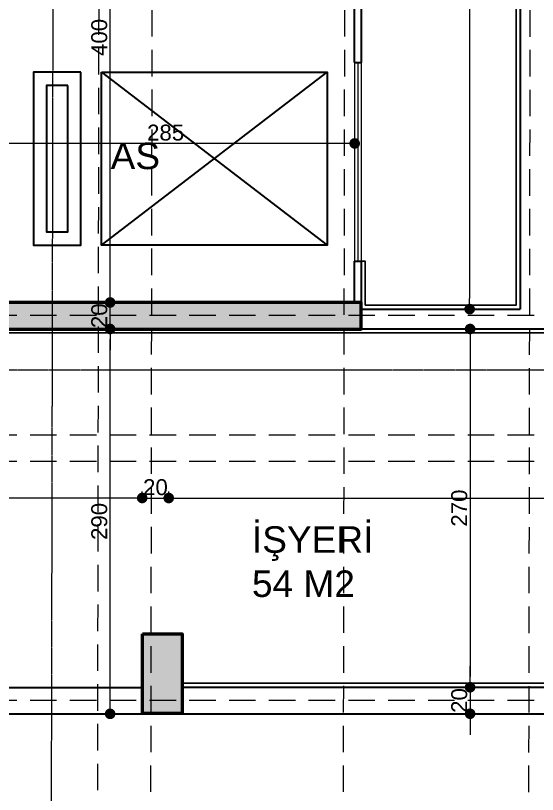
# Model space of a CAD drawing. Header units: millimetres. Extents: x 38129 to 72024, y -56282 to 16512.
# Drawn here: x 46013 to 46406, y -45237 to -44649 of the extents above; entities that cross this region are included whole.
import ezdxf

# ---------------------------------------------------------------- set-up
doc = ezdxf.new("R2010")
doc.units = ezdxf.units.MM
doc.linetypes.add('HIDDEN', pattern=[0.375, 0.25, -0.125])
for name, color, linetype, lineweight in [('AKS', 55, 'HIDDEN', 0), ('COLUMN4', 3, 'Continuous', 50), ('DIŞÖLÇÜ', 37, 'Continuous', 0), ('DUVAR', 255, 'Continuous', 30), ('KAPI', 4, 'Continuous', 30), ('M', 210, 'Continuous', 30), ('mahal', 7, 'Continuous', 5), ('pencere+KAPI', 1, 'Continuous', 0), ('TARAMA', 252, 'Continuous', 0), ('ölçü İÇ', 31, 'Continuous', 0)]:
    doc.layers.add(name, color=color, linetype=linetype, lineweight=lineweight)
doc.layers.add('sıva', color=41, linetype='Continuous')
doc.styles.add('icdisolcu_yazi', font='arial.ttf')
doc.styles.get("Standard").update_dxf_attribs({"font": 'arial.ttf'})
doc.dimstyles.new('İç Ölçü', dxfattribs={"dimtxt": 12, "dimasz": 8, "dimexe": 5, "dimexo": 0, "dimgap": 2, "dimtad": 1, "dimdec": 0, "dimzin": 12, "dimdsep": 46, "dimtxsty": 'icdisolcu_yazi', "dimblk": 'DOT', "dimcen": 8, "dimdle": 5, "dimclrd": 256, "dimclre": 256, "dimclrt": 7, "dimadec": 0, "dimazin": 3, "dimtfac": 1, "dimtdec": 0, "dimtix": 1, "dimtmove": 2, "dimatfit": 3, "dimldrblk": 'DOT', "dimfxl": 0, "dimtolj": 1, "dimtzin": 0, "dimlwd": -1, "dimlwe": -1, "dimarcsym": 0})

# ---------------------------------------------------------------- blocks, each defined once
blk = doc.blocks.new('_Dot')
at = {"color": 0, "lineweight": -2}
blk.add_line((-0.5, 0), (-1, 0), dxfattribs=at)
at = {"color": 0, "lineweight": 30, "const_width": 0.5}
blk.add_lwpolyline([(-0.25, 0, 1), (0.25, 0, 1)], format="xyb", close=True, dxfattribs=at)
blk = doc.blocks.new('*D830')
at = {"layer": 'Defpoints', "color": 0, "lineweight": 120, "transparency": 16777216}
for p in [(46354.98, -43480.42), (46354.98, -44870.74), (46354.98, -44870.74)]:
    blk.add_point(p, dxfattribs=at)
at = {"layer": 'ölçü İÇ', "transparency": 16777216}
for p, q in [((46354.98, -43480.42), (46359.98, -43480.42)), ((46354.98, -44870.74), (46359.98, -44870.74))]:
    blk.add_line(p, q, dxfattribs=at)
at = {"layer": 'ölçü İÇ', "linetype": 'Continuous', "transparency": 16777216}
blk.add_line((46354.98, -43488.42), (46354.98, -44862.74), dxfattribs=at)
at = {"layer": 'ölçü İÇ', "transparency": 16777216, "xscale": 8, "yscale": 8, "zscale": 8}
for p, rotation in [((46354.98, -43480.42), 90), ((46354.98, -44870.74), 270)]:
    blk.add_blockref('_Dot', p, dxfattribs=dict(at, rotation=rotation))
at = {"layer": 'ölçü İÇ', "color": 7, "transparency": 16777216, "insert": (46346.85, -44175.58), "char_height": 12, "attachment_point": 5, "rotation": 90, "style": 'icdisolcu_yazi'}
blk.add_mtext('\\A1;1390', dxfattribs=at)
blk = doc.blocks.new('*D831')
at = {"layer": 'Defpoints', "color": 0, "lineweight": 120, "transparency": 16777216}
for p in [(46083.91, -44885.74), (46083.91, -44885.74), (46076.9, -45176.14)]:
    blk.add_point(p, dxfattribs=at)
at = {"layer": 'ölçü İÇ', "transparency": 16777216}
for p, q in [((46083.91, -44885.74), (46088.91, -44885.74)), ((46078.91, -45176.14), (46088.91, -45176.14))]:
    blk.add_line(p, q, dxfattribs=at)
at = {"layer": 'ölçü İÇ', "linetype": 'Continuous', "transparency": 16777216}
blk.add_line((46083.91, -45168.14), (46083.91, -44893.74), dxfattribs=at)
at = {"layer": 'ölçü İÇ', "transparency": 16777216, "xscale": 8, "yscale": 8, "zscale": 8}
for p, rotation in [((46083.91, -44885.74), 90), ((46083.91, -45176.14), 270)]:
    blk.add_blockref('_Dot', p, dxfattribs=dict(at, rotation=rotation))
at = {"layer": 'ölçü İÇ', "color": 7, "transparency": 16777216, "insert": (46075.78, -45030.94), "char_height": 12, "attachment_point": 5, "rotation": 90, "style": 'icdisolcu_yazi'}
blk.add_mtext('\\A1;290', dxfattribs=at)
blk = doc.blocks.new('*D832')
at = {"layer": 'Defpoints', "color": 0, "lineweight": 120, "transparency": 16777216}
for p in [(46083.91, -44865.74), (46083.91, -44865.74), (46083.91, -44885.74)]:
    blk.add_point(p, dxfattribs=at)
at = {"layer": 'ölçü İÇ', "linetype": 'Continuous', "transparency": 16777216}
for p, q in [((46083.91, -44857.74), (46083.91, -44849.74)), ((46083.91, -44885.74), (46083.91, -44865.74)), ((46083.91, -44893.74), (46083.91, -44901.74))]:
    blk.add_line(p, q, dxfattribs=at)
at = {"layer": 'ölçü İÇ', "transparency": 16777216}
for p, q in [((46083.91, -44865.74), (46088.91, -44865.74)), ((46083.91, -44885.74), (46088.91, -44885.74))]:
    blk.add_line(p, q, dxfattribs=at)
at = {"layer": 'ölçü İÇ', "transparency": 16777216, "xscale": 8, "yscale": 8, "zscale": 8}
for p, rotation in [((46083.91, -44865.74), 270), ((46083.91, -44885.74), 90)]:
    blk.add_blockref('_Dot', p, dxfattribs=dict(at, rotation=rotation))
at = {"layer": 'ölçü İÇ', "color": 7, "transparency": 16777216, "insert": (46075.78, -44875.74), "char_height": 12, "attachment_point": 5, "rotation": 90, "style": 'icdisolcu_yazi'}
blk.add_mtext('\\A1;20', dxfattribs=at)
blk = doc.blocks.new('*D833')
at = {"layer": 'Defpoints', "color": 0, "lineweight": 120, "transparency": 16777216}
for p in [(46079.12, -44465.74), (46083.91, -44465.74), (46083.91, -44865.74)]:
    blk.add_point(p, dxfattribs=at)
at = {"layer": 'ölçü İÇ', "transparency": 16777216}
for p, q in [((46079.12, -44465.74), (46088.91, -44465.74)), ((46083.91, -44865.74), (46088.91, -44865.74))]:
    blk.add_line(p, q, dxfattribs=at)
at = {"layer": 'ölçü İÇ', "linetype": 'Continuous', "transparency": 16777216}
blk.add_line((46083.91, -44857.74), (46083.91, -44473.74), dxfattribs=at)
at = {"layer": 'ölçü İÇ', "transparency": 16777216, "xscale": 8, "yscale": 8, "zscale": 8}
for p, rotation in [((46083.91, -44465.74), 90), ((46083.91, -44865.74), 270)]:
    blk.add_blockref('_Dot', p, dxfattribs=dict(at, rotation=rotation))
at = {"layer": 'ölçü İÇ', "color": 7, "transparency": 16777216, "insert": (46075.78, -44665.74), "char_height": 12, "attachment_point": 5, "rotation": 90, "style": 'icdisolcu_yazi'}
blk.add_mtext('\\A1;400', dxfattribs=at)
blk = doc.blocks.new('*D859')
at = {"layer": 'Defpoints', "color": 0, "lineweight": 120, "transparency": 16777216}
for p in [(45638.09, -45013.28), (46108.08, -45013.28), (45638.09, -45017.64)]:
    blk.add_point(p, dxfattribs=at)
at = {"layer": 'ölçü İÇ', "transparency": 16777216}
for p, q in [((45638.09, -45017.64), (45638.09, -45008.28)), ((46108.08, -45013.28), (46108.08, -45008.28))]:
    blk.add_line(p, q, dxfattribs=at)
at = {"layer": 'ölçü İÇ', "linetype": 'Continuous', "transparency": 16777216}
blk.add_line((46100.08, -45013.28), (45646.09, -45013.28), dxfattribs=at)
at = {"layer": 'ölçü İÇ', "transparency": 16777216, "xscale": 8, "yscale": 8, "zscale": 8, "rotation": 180}
blk.add_blockref('_Dot', (45638.09, -45013.28), dxfattribs=at)
at = {"layer": 'ölçü İÇ', "transparency": 16777216, "xscale": 8, "yscale": 8, "zscale": 8}
blk.add_blockref('_Dot', (46108.08, -45013.28), dxfattribs=at)
at = {"layer": 'ölçü İÇ', "color": 7, "transparency": 16777216, "insert": (45873.08, -45005.16), "char_height": 12, "attachment_point": 5, "style": 'icdisolcu_yazi'}
blk.add_mtext('\\A1;470', dxfattribs=at)
blk = doc.blocks.new('*D860')
at = {"layer": 'Defpoints', "color": 0, "lineweight": 120, "transparency": 16777216}
for p in [(46268.29, -44684.6), (45983.23, -44745.75), (45983.23, -44745.76)]:
    blk.add_point(p, dxfattribs=at)
at = {"layer": 'ölçü İÇ', "transparency": 16777216}
for p, q in [((45983.23, -44745.76), (45983.23, -44740.75)), ((46268.29, -44740.75), (46268.29, -44750.75))]:
    blk.add_line(p, q, dxfattribs=at)
at = {"layer": 'ölçü İÇ', "linetype": 'Continuous', "transparency": 16777216}
blk.add_line((46260.29, -44745.75), (45991.23, -44745.75), dxfattribs=at)
at = {"layer": 'ölçü İÇ', "transparency": 16777216, "xscale": 8, "yscale": 8, "zscale": 8, "rotation": 180}
blk.add_blockref('_Dot', (45983.23, -44745.75), dxfattribs=at)
at = {"layer": 'ölçü İÇ', "transparency": 16777216, "xscale": 8, "yscale": 8, "zscale": 8}
blk.add_blockref('_Dot', (46268.29, -44745.75), dxfattribs=at)
at = {"layer": 'ölçü İÇ', "color": 7, "transparency": 16777216, "insert": (46125.76, -44737.62), "char_height": 12, "attachment_point": 5, "style": 'icdisolcu_yazi'}
blk.add_mtext('\\A1;285', dxfattribs=at)
blk = doc.blocks.new('*D909')
at = {"layer": 'Defpoints', "color": 0, "lineweight": 120, "transparency": 16777216}
for p in [(46108.08, -45013.28), (46128.08, -45013.28), (46128.08, -45013.28)]:
    blk.add_point(p, dxfattribs=at)
at = {"layer": 'ölçü İÇ', "transparency": 16777216}
for p, q in [((46108.08, -45013.28), (46108.08, -45008.28)), ((46128.08, -45013.28), (46128.08, -45008.28))]:
    blk.add_line(p, q, dxfattribs=at)
at = {"layer": 'ölçü İÇ', "linetype": 'Continuous', "transparency": 16777216}
for p, q in [((46100.08, -45013.28), (46092.08, -45013.28)), ((46108.08, -45013.28), (46128.08, -45013.28)), ((46136.08, -45013.28), (46144.08, -45013.28))]:
    blk.add_line(p, q, dxfattribs=at)
at = {"layer": 'ölçü İÇ', "transparency": 16777216, "xscale": 8, "yscale": 8, "zscale": 8}
blk.add_blockref('_Dot', (46108.08, -45013.28), dxfattribs=at)
at = {"layer": 'ölçü İÇ', "transparency": 16777216, "xscale": 8, "yscale": 8, "zscale": 8, "rotation": 180}
blk.add_blockref('_Dot', (46128.08, -45013.28), dxfattribs=at)
at = {"layer": 'ölçü İÇ', "color": 7, "transparency": 16777216, "insert": (46118.08, -45005.16), "char_height": 12, "attachment_point": 5, "style": 'icdisolcu_yazi'}
blk.add_mtext('\\A1;20', dxfattribs=at)
blk = doc.blocks.new('*D910')
at = {"layer": 'Defpoints', "color": 0, "lineweight": 120, "transparency": 16777216}
for p in [(46128.08, -45013.28), (46793.17, -45013.28), (46793.17, -45013.28)]:
    blk.add_point(p, dxfattribs=at)
at = {"layer": 'ölçü İÇ', "transparency": 16777216}
for p, q in [((46128.08, -45013.28), (46128.08, -45008.28)), ((46793.17, -45013.28), (46793.17, -45008.28))]:
    blk.add_line(p, q, dxfattribs=at)
at = {"layer": 'ölçü İÇ', "linetype": 'Continuous', "transparency": 16777216}
blk.add_line((46136.08, -45013.28), (46785.17, -45013.28), dxfattribs=at)
at = {"layer": 'ölçü İÇ', "transparency": 16777216, "xscale": 8, "yscale": 8, "zscale": 8, "rotation": 180}
blk.add_blockref('_Dot', (46128.08, -45013.28), dxfattribs=at)
at = {"layer": 'ölçü İÇ', "transparency": 16777216, "xscale": 8, "yscale": 8, "zscale": 8}
blk.add_blockref('_Dot', (46793.17, -45013.28), dxfattribs=at)
at = {"layer": 'ölçü İÇ', "color": 7, "transparency": 16777216, "insert": (46460.63, -45005.16), "char_height": 12, "attachment_point": 5, "style": 'icdisolcu_yazi'}
blk.add_mtext('\\A1;665', dxfattribs=at)
blk = doc.blocks.new('*D912')
at = {"layer": 'Defpoints', "color": 0, "lineweight": 120, "transparency": 16777216}
for p in [(46354.98, -44885.74), (46355.33, -45156.06), (46355.33, -45156.06)]:
    blk.add_point(p, dxfattribs=at)
at = {"layer": 'ölçü İÇ', "transparency": 16777216}
for p, q in [((46354.98, -44885.74), (46360.33, -44885.74)), ((46355.33, -45156.06), (46360.33, -45156.06))]:
    blk.add_line(p, q, dxfattribs=at)
at = {"layer": 'ölçü İÇ', "linetype": 'Continuous', "transparency": 16777216}
blk.add_line((46355.33, -44893.74), (46355.33, -45148.06), dxfattribs=at)
at = {"layer": 'ölçü İÇ', "transparency": 16777216, "xscale": 8, "yscale": 8, "zscale": 8}
for p, rotation in [((46355.33, -44885.74), 90), ((46355.33, -45156.06), 270)]:
    blk.add_blockref('_Dot', p, dxfattribs=dict(at, rotation=rotation))
at = {"layer": 'ölçü İÇ', "color": 7, "transparency": 16777216, "insert": (46347.2, -45020.9), "char_height": 12, "attachment_point": 5, "rotation": 90, "style": 'icdisolcu_yazi'}
blk.add_mtext('\\A1;270', dxfattribs=at)
blk = doc.blocks.new('*D913')
at = {"layer": 'Defpoints', "color": 0, "lineweight": 120, "transparency": 16777216}
for p in [(46355.33, -45156.06), (46355.33, -45176.06), (46355.33, -45176.06)]:
    blk.add_point(p, dxfattribs=at)
at = {"layer": 'ölçü İÇ', "linetype": 'Continuous', "transparency": 16777216}
for p, q in [((46355.33, -45148.06), (46355.33, -45140.06)), ((46355.33, -45156.06), (46355.33, -45176.06)), ((46355.33, -45184.06), (46355.33, -45192.06))]:
    blk.add_line(p, q, dxfattribs=at)
at = {"layer": 'ölçü İÇ', "transparency": 16777216}
for p, q in [((46355.33, -45156.06), (46360.33, -45156.06)), ((46355.33, -45176.06), (46360.33, -45176.06))]:
    blk.add_line(p, q, dxfattribs=at)
at = {"layer": 'ölçü İÇ', "transparency": 16777216, "xscale": 8, "yscale": 8, "zscale": 8}
for p, rotation in [((46355.33, -45156.06), 270), ((46355.33, -45176.06), 90)]:
    blk.add_blockref('_Dot', p, dxfattribs=dict(at, rotation=rotation))
at = {"layer": 'ölçü İÇ', "color": 7, "transparency": 16777216, "insert": (46347.2, -45166.06), "char_height": 12, "attachment_point": 5, "rotation": 90, "style": 'icdisolcu_yazi'}
blk.add_mtext('\\A1;20', dxfattribs=at)
blk = doc.blocks.new('wertertw')
at = {"layer": 'TARAMA', "lineweight": -3}
h = blk.add_hatch(dxfattribs=at)
h.set_pattern_fill('ANSI33', color=256, scale=2.5, style=0)
h.set_pattern_definition([(45, (-86643.698, -32547.66), (-11.2253202, 11.2253202), []), (45, (-86632.472, -32547.66), (-11.2253202, 11.2253202), [7.9375, -3.96875])])
h.paths.add_polyline_path([(-616.25, 351.94), (-616.25, -88.06), (-306.25, -88.06), (-306.25, -68.06), (-596.25, -68.06), (-596.25, 331.94), (-306.25, 331.94), (-306.25, 351.94)])
h.paths.add_polyline_path([(38.75, -338.06), (78.75, -338.06), (78.75, -378.06), (38.75, -378.06)])
h.paths.add_polyline_path([(-471.25, -318.06), (-441.25, -318.06), (-441.25, -378.06), (-471.25, -378.06)])
h.paths.add_polyline_path([(-961.25, -318.06), (-931.25, -318.06), (-931.25, -378.06), (-961.25, -378.06)])
h.paths.add_polyline_path([(343.75, -163.06), (413.75, -163.06), (413.75, -198.06), (343.75, -198.06)])
h.paths.add_polyline_path([(8.75, -163.06), (78.75, -163.06), (78.75, -198.06), (8.75, -198.06)])
h.paths.add_polyline_path([(-1036.25, -148.06), (-906.25, -148.06), (-906.25, -178.06), (-1036.25, -178.06)])
h.paths.add_polyline_path([(-976.25, 256.94), (-916.25, 256.94), (-916.25, 226.94), (-976.25, 226.94)])
h.paths.add_polyline_path([(343.75, 459.44), (413.75, 459.44), (413.75, 424.44), (343.75, 424.44)])
h.paths.add_polyline_path([(8.75, 459.44), (78.75, 459.44), (78.75, 424.44), (8.75, 424.44)])
h.paths.add_polyline_path([(-616.25, 531.94), (-306.25, 531.94), (-306.25, 511.94), (-616.25, 511.94)])
h.paths.add_polyline_path([(-976.25, 656.94), (-916.25, 656.94), (-916.25, 626.94), (-976.25, 626.94)])
h.paths.add_polyline_path([(-616.25, 971.94), (-306.25, 971.94), (-306.25, 951.94), (-616.25, 951.94)])
h.paths.add_polyline_path([(343.75, 1081.94), (413.75, 1081.94), (413.75, 1046.94), (343.75, 1046.94)])
h.paths.add_polyline_path([(8.75, 1081.94), (78.75, 1081.94), (78.75, 1046.94), (8.75, 1046.94)])
h.paths.add_polyline_path([(-1036.25, 1061.94), (-906.25, 1061.94), (-906.25, 1031.94), (-1036.25, 1031.94)])
h.paths.add_polyline_path([(-931.25, 1286.94), (-901.25, 1286.94), (-901.25, 1226.94), (-931.25, 1226.94)])
h.paths.add_polyline_path([(68.75, 1332.04), (108.75, 1332.04), (108.75, 1292.04), (68.75, 1292.04)])
h.paths.add_polyline_path([(-511.25, 1332.04), (-481.25, 1332.04), (-481.25, 1252.04), (-511.25, 1252.04)])
at = {"layer": 'COLUMN4', "color": 3}
for points in [[(-616.25, 351.94), (-616.25, -88.06), (-306.25, -88.06), (-306.25, -68.06), (-596.25, -68.06), (-596.25, 331.94), (-306.25, 331.94), (-306.25, 351.94)], [(-471.25, -318.06), (-441.25, -318.06), (-441.25, -378.06), (-471.25, -378.06)]]:
    blk.add_lwpolyline(points, close=True, dxfattribs=at)

msp = doc.modelspace()

# ---------------------------------------------------------------- linework, layer by layer
at = {"layer": 'AKS', "ltscale": 80}
for p, q in [((46078.09, -42963.75), (46074.09, -45363.07)), ((46118.09, -42965.11), (46114.24, -45363.07)), ((46263.29, -42965.11), (46259.44, -45363.07)), ((46403.09, -42965.19), (46399.24, -45363.15)), ((47273.6, -44875.66), (45234.91, -44875.66)), ((47273.6, -44965.83), (45234.91, -44965.83)), ((47273.6, -44985.68), (45234.91, -44985.68)), ((47273.6, -45165.98), (45234.91, -45165.98))]:
    msp.add_line(p, q, dxfattribs=at)
at = {"layer": 'DUVAR'}
for p, q in [((46393.08, -44015.74), (46393.08, -44870.74)), ((46268.29, -44684.6), (46268.29, -44643.6)), ((46273.29, -44643.6), (46273.29, -44684.6)), ((46268.29, -44684.6), (46273.29, -44684.6)), ((46268.29, -44865.74), (46268.29, -44834.6)), ((46268.29, -44834.6), (46273.29, -44834.6)), ((46273.29, -44834.6), (46273.29, -44870.74)), ((46273.29, -44870.74), (46393.08, -44870.74)), ((46273.29, -44885.74), (46413.08, -44885.74)), ((45648.21, -45156.14), (46108.07, -45156.14)), ((46138.21, -45156.06), (46618.09, -45156.06)), ((45638.08, -45176.14), (46108.07, -45176.14)), ((46128.08, -45176.06), (46618.08, -45176.06))]:
    msp.add_line(p, q, dxfattribs=at)
at = {"layer": 'KAPI', "lineweight": 15}
for p, q in [((46268.08, -44684.6), (46268.08, -44834.6)), ((46270.58, -44684.6), (46270.58, -44834.6)), ((46273.08, -44684.6), (46273.08, -44834.6))]:
    msp.add_line(p, q, dxfattribs=at)
at = {"layer": 'M'}
for p, q in [((46077.53, -44692.04), (46247.55, -44822.49)), ((46077.53, -44822.49), (46247.55, -44692.04))]:
    msp.add_line(p, q, dxfattribs=at)
for points in [[(46061.95, -44692.04), (46026.04, -44692.04), (46026.04, -44822.49), (46061.95, -44822.49)], [(46077.53, -44692.04), (46247.55, -44692.04), (46247.55, -44822.49), (46077.53, -44822.49)], [(46051.95, -44702.04), (46036.04, -44702.04), (46036.04, -44812.49), (46051.95, -44812.49)]]:
    msp.add_lwpolyline(points, close=True, dxfattribs=at)
at = {"layer": 'pencere+KAPI', "linetype": 'HIDDEN'}
for p, q in [((46043.93, -43013.58), (46039.19, -45395.23)), ((47286.95, -44916.74), (45298.52, -44916.74))]:
    msp.add_line(p, q, dxfattribs=at)
at = {"layer": 'sıva'}
for p, q in [((45960.23, -44888.74), (46131.08, -44888.74)), ((46416.08, -44888.74), (46131.08, -44888.74)), ((46138.21, -45153.06), (46615.08, -45153.14))]:
    msp.add_line(p, q, dxfattribs=at)
msp.add_lwpolyline([(46394.4, -43144.34), (46393.08, -43144.34), (46390.08, -43144.34), (46390.08, -43465.42), (46390.08, -43462.42), (46350.58, -43462.42), (46347.58, -43462.42), (46347.58, -43480.42), (46347.58, -43483.42), (46393.08, -43483.42), (46390.08, -43483.42), (46390.08, -44867.74), (46276.28, -44867.74), (46276.28, -44834.6), (46268.29, -44834.6)], dxfattribs=at)

# ---------------------------------------------------------------- block references
at = {"layer": 'DIŞÖLÇÜ'}
msp.add_blockref('wertertw', (46579.46, -44797.76), dxfattribs=at)

# ---------------------------------------------------------------- texts
at = {"layer": 'mahal', "char_height": 20, "attachment_point": 1}
for s, insert in [('AS', (46084.27, -44745.13)), ('İŞYERİ\\P54 M2', (46190.84, -45034.61))]:
    msp.add_mtext_dynamic_manual_height_columns(s, width=250.3432, gutter_width=12.5, heights=[0], dxfattribs=dict(at, insert=insert))

# ---------------------------------------------------------------- dimensions: what is measured, and where the dimension line sits
at = {"layer": 'ölçü İÇ'}
for base, p1, p2, picture, middle in [((46354.98, -44870.74), (46354.98, -43480.42), (46354.98, -44870.74), '*D830', (46346.85, -44175.58)), ((46083.91, -44465.74), (46083.91, -44865.74), (46079.12, -44465.74), '*D833', (46075.78, -44665.74)), ((46083.91, -44865.74), (46083.91, -44885.74), (46083.91, -44865.74), '*D832', (46075.78, -44875.74)), ((46083.91, -44885.74), (46076.9, -45176.14), (46083.91, -44885.74), '*D831', (46075.78, -45030.94)), ((46355.33, -45156.06), (46354.98, -44885.74), (46355.33, -45156.06), '*D912', (46347.2, -45020.9)), ((46355.33, -45176.06), (46355.33, -45156.06), (46355.33, -45176.06), '*D913', (46347.2, -45166.06))]:
    dim = msp.add_linear_dim(base=base, p1=p1, p2=p2, angle=90, dimstyle='İç Ölçü', dxfattribs=at)
    dim.commit()
    dim.dimension.update_dxf_attribs({"geometry": picture, "text_midpoint": middle})
for base, p1, p2, picture, middle in [((45983.23, -44745.75), (46268.29, -44684.6), (45983.23, -44745.76), '*D860', (46125.76, -44737.62)), ((45638.09, -45013.28), (46108.08, -45013.28), (45638.09, -45017.64), '*D859', (45873.08, -45005.16)), ((46128.08, -45013.28), (46108.08, -45013.28), (46128.08, -45013.28), '*D909', (46118.08, -45005.16)), ((46793.17, -45013.28), (46128.08, -45013.28), (46793.17, -45013.28), '*D910', (46460.63, -45005.16))]:
    dim = msp.add_linear_dim(base=base, p1=p1, p2=p2, dimstyle='İç Ölçü', dxfattribs=at)
    dim.commit()
    dim.dimension.update_dxf_attribs({"geometry": picture, "text_midpoint": middle})

doc.saveas('drawing.dxf')
